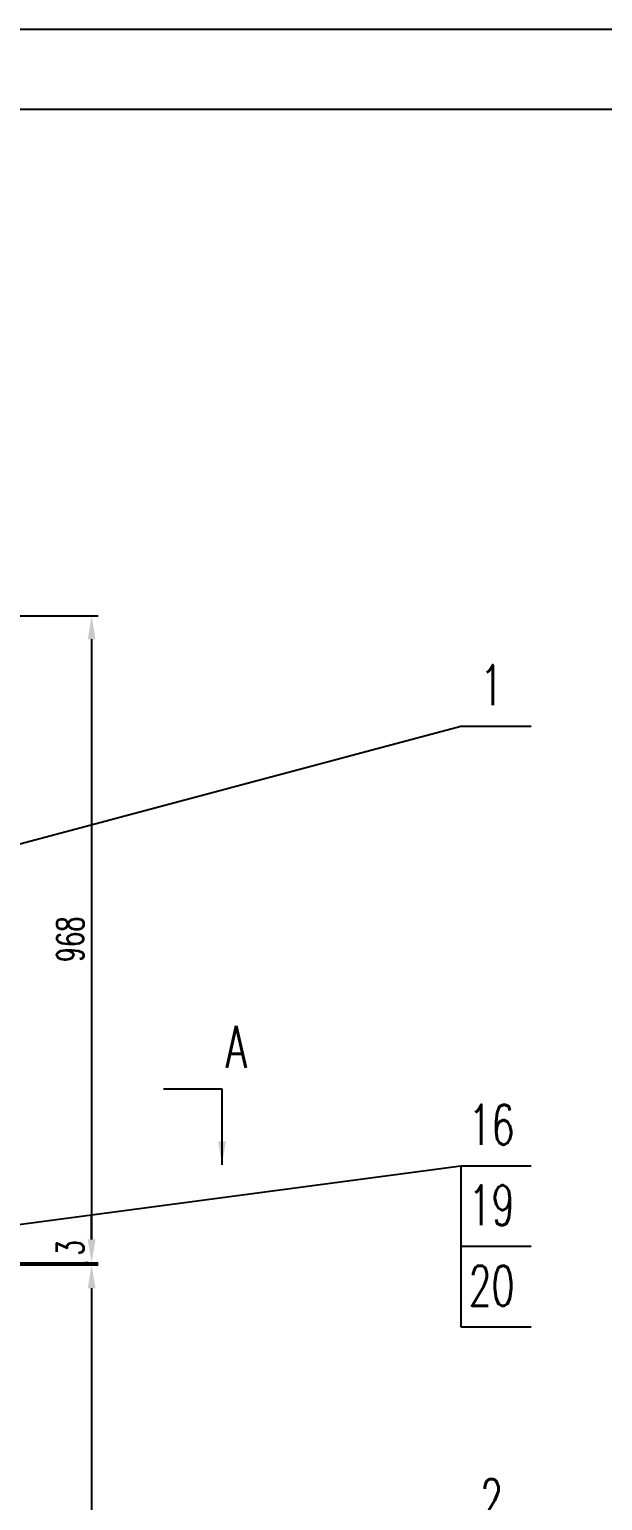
# Model space of a CAD drawing. Extents: x 0 to 10092, y 0 to 14268.
# Drawn here: x 3491 to 4348, y 12066 to 14268 of the extents above; entities that cross this region are included whole.
import ezdxf
from ezdxf.enums import TextEntityAlignment as Align

# ---------------------------------------------------------------- set-up
doc = ezdxf.new("R2010")
doc.units = 0
doc.header["$LTSCALE"] = 20
doc.header["$PDMODE"] = 3
doc.layers.get('0').update_dxf_attribs({"linetype": 'CONTINUOUS'})
doc.layers.get('DEFPOINTS').update_dxf_attribs({"linetype": 'CONTINUOUS'})
doc.layers.add('TUFU', color=6, linetype='CONTINUOUS')
doc.layers.add('TXT', color=6, linetype='CONTINUOUS')
doc.styles.add('HZFSD', font='ROMANS', dxfattribs={"width": 0.6667, "bigfont": 'HZFSD'})
doc.dimstyles.new('ARROW', dxfattribs={"dimtxt": 3.5, "dimasz": 3, "dimexe": 1, "dimexo": 0, "dimgap": 1, "dimtad": 1, "dimdec": 1, "dimdsep": 46, "dimtxsty": 'HZFSD', "dimcen": 0, "dimclrd": 3, "dimclre": 3, "dimclrt": 6, "dimadec": 0, "dimazin": 0, "dimtfac": 0.514286, "dimtdec": 1, "dimtix": 1, "dimtofl": 0, "dimtmove": 2, "dimatfit": 3, "dimfxl": 0, "dimtolj": 1, "dimarcsym": 0})
doc.dimstyles.new('ARROW$0', dxfattribs={"dimtxt": 4, "dimasz": 3, "dimexe": 1, "dimexo": 1, "dimgap": 0, "dimtad": 1, "dimdec": 1, "dimzin": 0, "dimdsep": 46, "dimtxsty": 'HZFSD', "dimcen": 0, "dimclrd": 3, "dimclre": 3, "dimclrt": 6, "dimadec": 0, "dimazin": 0, "dimtfac": 0.5, "dimtdec": 1, "dimtix": 1, "dimtmove": 2, "dimatfit": 3, "dimfxl": 0, "dimtolj": 1, "dimtzin": 0, "dimarcsym": 0})

# ---------------------------------------------------------------- blocks, each defined once
blk = doc.blocks.new('*D50')
at = {"color": 3, "lineweight": -2}
for p, q in [((3117.1, 12418.7), (3593.7, 12418.7)), ((3583.7, 12383.7), (3583.7, 8563.9)), ((3101.1, 8528.9), (3593.7, 8528.9))]:
    blk.add_line(p, q, dxfattribs=at)
at = {"color": 3}
for points in [[(3577.9, 12383.7), (3589.5, 12383.7), (3583.7, 12418.7)], [(3577.9, 8563.9), (3589.5, 8563.9), (3583.7, 8528.9)]]:
    blk.add_solid(points, dxfattribs=at)
at = {"layer": 'DEFPOINTS', "color": 0}
for p in [(3112.1, 12418.7), (3096.1, 8528.9), (3583.7, 8528.9)]:
    blk.add_point(p, dxfattribs=at)
at = {"color": 6, "insert": (3551.7, 10473.8), "char_height": 40, "attachment_point": 5, "rotation": 90, "style": 'HZFSD'}
blk.add_mtext('\\A1;3890', dxfattribs=at)
blk = doc.blocks.new('*D51')
at = {"color": 3, "lineweight": -2}
for p, q in [((2951.1, 13390.1), (3593.7, 13390.1)), ((3583.7, 13355.1), (3583.7, 12456.7)), ((3115.6, 12421.7), (3593.7, 12421.7))]:
    blk.add_line(p, q, dxfattribs=at)
at = {"color": 3}
for points in [[(3577.9, 13355.1), (3589.5, 13355.1), (3583.7, 13390.1)], [(3577.9, 12456.7), (3589.5, 12456.7), (3583.7, 12421.7)]]:
    blk.add_solid(points, dxfattribs=at)
at = {"layer": 'DEFPOINTS', "color": 0}
for p in [(2946.1, 13390.1), (3110.6, 12421.7), (3583.7, 12421.7)]:
    blk.add_point(p, dxfattribs=at)
at = {"color": 6, "insert": (3551.7, 12905.9), "char_height": 40, "attachment_point": 5, "rotation": 90, "style": 'HZFSD'}
blk.add_mtext('\\A1;968', dxfattribs=at)
blk = doc.blocks.new('*D52')
at = {"color": 3, "lineweight": -2}
for p, q in [((3583.7, 12456.7), (3583.7, 12491.7)), ((3578.7, 12421.7), (3573.7, 12421.7)), ((3583.7, 12421.7), (3583.7, 12418.7)), ((3578.7, 12418.7), (3573.7, 12418.7)), ((3583.7, 12383.7), (3583.7, 12348.7))]:
    blk.add_line(p, q, dxfattribs=at)
at = {"color": 3}
for points in [[(3577.9, 12456.7), (3589.5, 12456.7), (3583.7, 12421.7)], [(3577.9, 12383.7), (3589.5, 12383.7), (3583.7, 12418.7)]]:
    blk.add_solid(points, dxfattribs=at)
at = {"layer": 'DEFPOINTS', "color": 0}
for p in [(3583.7, 12421.7), (3583.7, 12418.7), (3583.7, 12418.7)]:
    blk.add_point(p, dxfattribs=at)
at = {"color": 6, "insert": (3551.7, 12444.1), "char_height": 40, "attachment_point": 5, "rotation": 90, "style": 'HZFSD'}
blk.add_mtext('\\A1;3', dxfattribs=at)

msp = doc.modelspace()

# ---------------------------------------------------------------- linework, layer by layer
at = {"color": 6}
for p, q in [((4136.17, 12566.93), (4136.17, 12446.44)), ((4136.17, 12446.44), (4136.17, 12325.95))]:
    msp.add_line(p, q, dxfattribs=at)
at = {"layer": 'TUFU'}
for p, q in [((3092.1, 12946.69), (4136.17, 13225.15)), ((4136.17, 13225.15), (4241.17, 13225.15)), ((3132.1, 12433.69), (4136.17, 12566.93)), ((4136.17, 12566.93), (4241.17, 12566.93)), ((4136.17, 12446.44), (4241.17, 12446.44)), ((4136.17, 12325.95), (4241.17, 12325.95))]:
    msp.add_line(p, q, dxfattribs=at)
at = {"layer": 'TXT'}
msp.add_lwpolyline([(0, 0), (10092, 0), (10092, 14268), (0, 14268)], close=True, dxfattribs=at)
msp.add_lwpolyline([(0, 0), (10092, 0), (10092, 14268), (0, 14268)], close=True, dxfattribs=at)
at = {"layer": 'TXT', "color": 0}
msp.add_lwpolyline([(300, 120), (9972, 120), (9972, 14148), (300, 14148)], close=True, dxfattribs=at)

# ---------------------------------------------------------------- texts
at = {"layer": 'TUFU', "style": 'HZFSD', "width": 0.6667}
for s, p in [('1', (4181.95, 13238.56)), ('16', (4181.95, 12580.34)), ('19', (4181.95, 12459.85)), ('20', (4181.95, 12339.36)), ('2', (4181.95, 12019.77))]:
    msp.add_text(s, height=60, dxfattribs=at).set_placement(p, align=Align.BOTTOM_CENTER)
at = {"layer": 'TXT', "style": 'HZFSD', "width": 0.6667}
msp.add_text('A', height=63, dxfattribs=at).set_placement((3783.9, 12713.41))

# ---------------------------------------------------------------- dimensions: what is measured, and where the dimension line sits
at = {"color": 6}
for base, p1, p2, picture, middle in [((3583.7, 12421.69), (2946.1, 13390.12), (3110.6, 12421.69), '*D51', (3551.7, 12905.91)), ((3583.7, 8528.91), (3112.1, 12418.69), (3096.1, 8528.91), '*D50', (3551.7, 10473.8))]:
    dim = msp.add_linear_dim(base=base, p1=p1, p2=p2, angle=90, dimstyle='ARROW$0', override={"dimscale": 10, "dimasz": 3.5, "dimexo": 0.5, "dimgap": 1.2, "dimdec": 0, "dimtfac": 0.5143, "dimtdec": 0}, dxfattribs=at)
    dim.commit()
    dim.dimension.update_dxf_attribs({"geometry": picture, "text_midpoint": middle})
dim = msp.add_linear_dim(base=(3583.7, 12418.69), p1=(3583.7, 12421.69), p2=(3583.7, 12418.69), angle=90, dimstyle='ARROW$0', override={"dimscale": 10, "dimasz": 3.5, "dimexo": 0.5, "dimgap": 1.2, "dimdec": 0, "dimtfac": 0.5143, "dimtdec": 0}, dxfattribs=at)
dim.commit()
dim.dimension.update_dxf_attribs({"geometry": '*D52', "text_midpoint": (3551.7, 12444.11), "dimtype": 160})

# ---------------------------------------------------------------- leaders
msp.add_leader([(3778.72, 12568.62), (3778.72, 12681.69), (3691.27, 12681.69)], dimstyle='ARROW', override={"dimscale": 10, "dimasz": 3.5, "dimexo": 0.5, "dimgap": 1.2, "dimtad": 0, "dimdec": 0, "dimzin": 1, "dimtfac": 0.5143, "dimtdec": 0}, dxfattribs=at)

doc.saveas('drawing.dxf')
